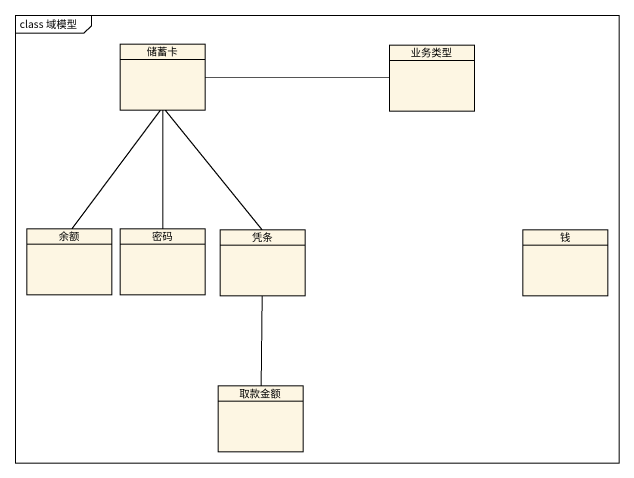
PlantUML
@startuml
mainframe class 域模型
hide circle
hide empty members
class 储蓄卡
class 业务类型
class 余额
class 密码
class 凭条
class 钱
class 取款金额
储蓄卡 -right- 业务类型
储蓄卡 -- 密码
余额 -up- 储蓄卡
凭条 -up- 储蓄卡
凭条 -- 取款金额
@enduml
